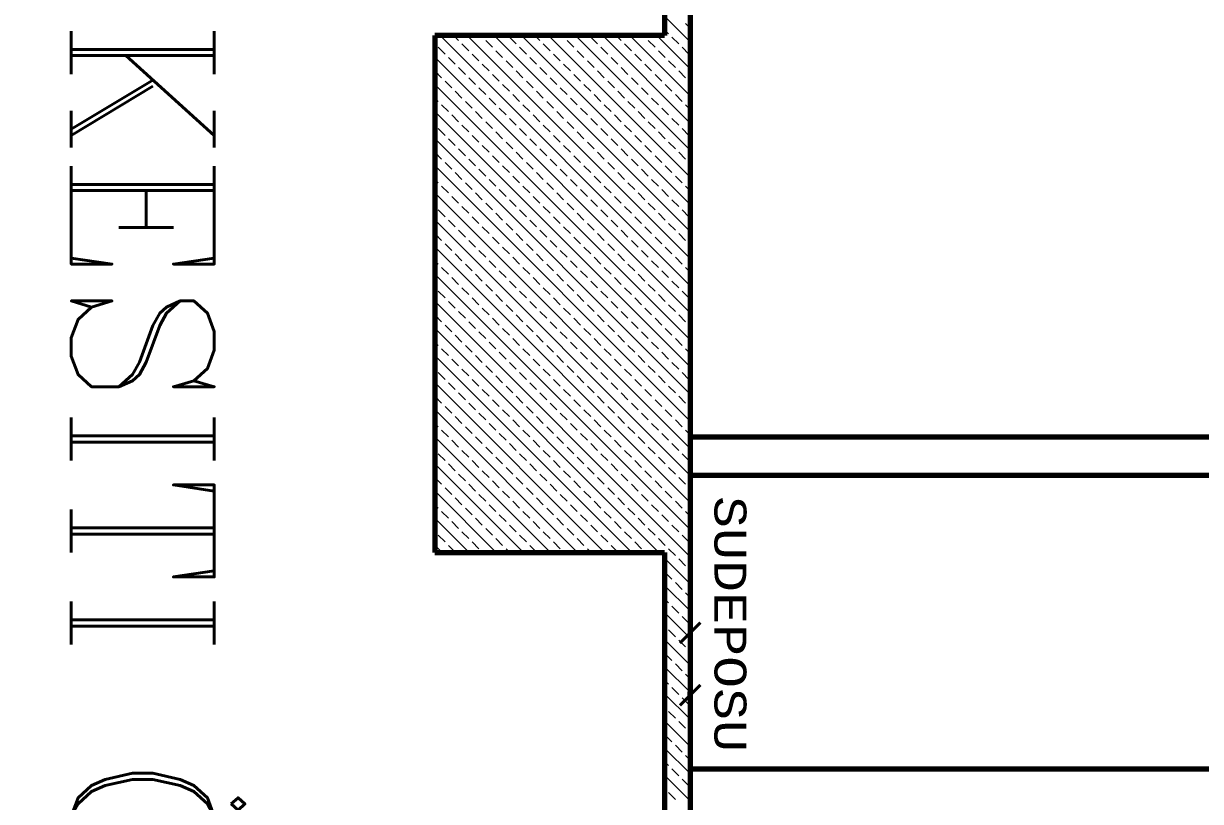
# Model space of a CAD drawing. Header units: millimetres. Extents: x 35860 to 71103, y -11298 to -8385.
# Drawn here: x 39788.9 to 39904.1, y -10420.8 to -10344.7 of the extents above; entities that cross this region are included whole.
import ezdxf
from ezdxf.enums import TextEntityAlignment as Align

# ---------------------------------------------------------------- set-up
doc = ezdxf.new("R2010")
doc.units = ezdxf.units.MM
doc.header["$MEASUREMENT"] = 0
doc.layers.get('0').update_dxf_attribs({"lineweight": 15})
doc.layers.get('Defpoints').update_dxf_attribs({"lineweight": 20})
doc.layers.add('03_Yazı', color=1, linetype='Continuous', lineweight=30)
doc.layers.add('07', color=3, linetype='Continuous', lineweight=70)
doc.styles.add('C', font='')
doc.styles.add('ROMANC', font='romanc', dxfattribs={"height": 0.11})
doc.styles.get('C').set_extended_font_data('Courier New Tur')

msp = doc.modelspace()

# ---------------------------------------------------------------- linework, layer by layer
for p, q in [((39851.67, -10343.98), (39854.17, -10346.48)), ((39853.72, -10344.7), (39854.17, -10345.16)), ((39829.7, -10345.87), (39854.17, -10370.35)), ((39831.03, -10345.87), (39831.51, -10346.36)), ((39832.35, -10345.87), (39854.17, -10367.69)), ((39833.68, -10345.87), (39833.83, -10346.03)), ((39835, -10345.87), (39854.17, -10365.04)), ((39837.65, -10345.87), (39854.17, -10362.39)), ((39838.98, -10345.87), (39839.47, -10346.36)), ((39840.31, -10345.87), (39854.17, -10359.74)), ((39841.63, -10345.87), (39841.79, -10346.03)), ((39842.96, -10345.87), (39854.17, -10357.09)), ((39845.61, -10345.87), (39854.17, -10354.44)), ((39846.94, -10345.87), (39847.42, -10346.36)), ((39848.26, -10345.87), (39854.17, -10351.79)), ((39849.59, -10345.87), (39849.74, -10346.03)), ((39850.91, -10345.87), (39854.17, -10349.13)), ((39851.67, -10345.31), (39852.06, -10345.7)), ((39829.17, -10346.67), (39829.19, -10346.69)), ((39829.52, -10347.02), (39830.19, -10347.69)), ((39831.84, -10346.69), (39832.51, -10347.36)), ((39834.16, -10346.36), (39834.83, -10347.02)), ((39836.48, -10346.03), (39837.15, -10346.69)), ((39837.48, -10347.02), (39838.14, -10347.69)), ((39839.8, -10346.69), (39840.46, -10347.36)), ((39842.12, -10346.36), (39842.78, -10347.02)), ((39844.44, -10346.03), (39845.1, -10346.69)), ((39845.43, -10347.02), (39846.1, -10347.69)), ((39847.75, -10346.69), (39848.42, -10347.36)), ((39850.07, -10346.36), (39850.74, -10347.02)), ((39852.39, -10346.03), (39853.06, -10346.69)), ((39853.39, -10347.02), (39854.05, -10347.69)), ((39829.17, -10348), (39854.17, -10373)), ((39830.52, -10348.02), (39831.18, -10348.68)), ((39832.84, -10347.69), (39833.5, -10348.35)), ((39835.16, -10347.36), (39835.82, -10348.02)), ((39838.47, -10348.02), (39839.13, -10348.68)), ((39840.79, -10347.69), (39841.45, -10348.35)), ((39843.11, -10347.36), (39843.78, -10348.02)), ((39846.43, -10348.02), (39847.09, -10348.68)), ((39848.75, -10347.69), (39849.41, -10348.35)), ((39851.07, -10347.36), (39851.73, -10348.02)), ((39829.19, -10349.34), (39829.85, -10350.01)), ((39831.51, -10349.01), (39832.17, -10349.68)), ((39833.83, -10348.68), (39834.49, -10349.34)), ((39836.15, -10348.35), (39836.81, -10349.01)), ((39837.15, -10349.34), (39837.81, -10350.01)), ((39839.47, -10349.01), (39840.13, -10349.68)), ((39841.79, -10348.68), (39842.45, -10349.34)), ((39844.11, -10348.35), (39844.77, -10349.01)), ((39845.1, -10349.34), (39845.76, -10350.01)), ((39847.42, -10349.01), (39848.08, -10349.68)), ((39849.74, -10348.68), (39850.4, -10349.34)), ((39852.06, -10348.35), (39852.72, -10349.01)), ((39853.06, -10349.34), (39853.72, -10350.01)), ((39830.19, -10350.34), (39830.85, -10351)), ((39832.51, -10350.01), (39833.17, -10350.67)), ((39834.83, -10349.68), (39835.49, -10350.34)), ((39838.14, -10350.34), (39838.8, -10351)), ((39840.46, -10350.01), (39841.12, -10350.67)), ((39842.78, -10349.68), (39843.44, -10350.34)), ((39846.1, -10350.34), (39846.76, -10351)), ((39848.42, -10350.01), (39849.08, -10350.67)), ((39850.74, -10349.68), (39851.4, -10350.34)), ((39854.05, -10350.34), (39854.17, -10350.46)), ((39829.17, -10350.65), (39854.17, -10375.65)), ((39831.18, -10351.33), (39831.84, -10352)), ((39833.5, -10351), (39834.16, -10351.66)), ((39835.82, -10350.67), (39836.48, -10351.33)), ((39836.81, -10351.66), (39837.48, -10352.33)), ((39839.13, -10351.33), (39839.8, -10352)), ((39841.45, -10351), (39842.12, -10351.66)), ((39843.78, -10350.67), (39844.44, -10351.33)), ((39844.77, -10351.66), (39845.43, -10352.33)), ((39847.09, -10351.33), (39847.75, -10352)), ((39849.41, -10351), (39850.07, -10351.66)), ((39851.73, -10350.67), (39852.39, -10351.33)), ((39852.72, -10351.66), (39853.39, -10352.33)), ((39829.17, -10351.98), (39829.52, -10352.33)), ((39829.85, -10352.66), (39830.52, -10353.32)), ((39832.17, -10352.33), (39832.84, -10352.99)), ((39834.49, -10352), (39835.16, -10352.66)), ((39837.81, -10352.66), (39838.47, -10353.32)), ((39840.13, -10352.33), (39840.79, -10352.99)), ((39842.45, -10352), (39843.11, -10352.66)), ((39845.76, -10352.66), (39846.43, -10353.32)), ((39848.08, -10352.33), (39848.75, -10352.99)), ((39850.4, -10352), (39851.07, -10352.66)), ((39853.72, -10352.66), (39854.17, -10353.11)), ((39829.17, -10353.3), (39854.17, -10378.3)), ((39830.85, -10353.65), (39831.51, -10354.32)), ((39833.17, -10353.32), (39833.83, -10353.98)), ((39835.49, -10352.99), (39836.15, -10353.65)), ((39838.8, -10353.65), (39839.47, -10354.32)), ((39841.12, -10353.32), (39841.79, -10353.98)), ((39843.44, -10352.99), (39844.11, -10353.65)), ((39846.76, -10353.65), (39847.42, -10354.32)), ((39849.08, -10353.32), (39849.74, -10353.98)), ((39851.4, -10352.99), (39852.06, -10353.65)), ((39829.17, -10354.63), (39829.19, -10354.65)), ((39829.52, -10354.98), (39830.19, -10355.64)), ((39831.84, -10354.65), (39832.51, -10355.31)), ((39834.16, -10354.32), (39834.83, -10354.98)), ((39836.48, -10353.98), (39837.15, -10354.65)), ((39837.48, -10354.98), (39838.14, -10355.64)), ((39839.8, -10354.65), (39840.46, -10355.31)), ((39842.12, -10354.32), (39842.78, -10354.98)), ((39844.44, -10353.98), (39845.1, -10354.65)), ((39845.43, -10354.98), (39846.1, -10355.64)), ((39847.75, -10354.65), (39848.42, -10355.31)), ((39850.07, -10354.32), (39850.74, -10354.98)), ((39852.39, -10353.98), (39853.06, -10354.65)), ((39853.39, -10354.98), (39854.05, -10355.64)), ((39829.17, -10355.95), (39854.17, -10380.95)), ((39830.52, -10355.97), (39831.18, -10356.64)), ((39832.84, -10355.64), (39833.5, -10356.3)), ((39835.16, -10355.31), (39835.82, -10355.97)), ((39838.47, -10355.97), (39839.13, -10356.64)), ((39840.79, -10355.64), (39841.45, -10356.3)), ((39843.11, -10355.31), (39843.78, -10355.97)), ((39846.43, -10355.97), (39847.09, -10356.64)), ((39848.75, -10355.64), (39849.41, -10356.3)), ((39851.07, -10355.31), (39851.73, -10355.97)), ((39829.19, -10357.3), (39829.85, -10357.96)), ((39831.51, -10356.97), (39832.17, -10357.63)), ((39833.83, -10356.64), (39834.49, -10357.3)), ((39836.15, -10356.3), (39836.81, -10356.97)), ((39837.15, -10357.3), (39837.81, -10357.96)), ((39839.47, -10356.97), (39840.13, -10357.63)), ((39841.79, -10356.64), (39842.45, -10357.3)), ((39844.11, -10356.3), (39844.77, -10356.97)), ((39845.1, -10357.3), (39845.76, -10357.96)), ((39847.42, -10356.97), (39848.08, -10357.63)), ((39849.74, -10356.64), (39850.4, -10357.3)), ((39852.06, -10356.3), (39852.72, -10356.97)), ((39853.06, -10357.3), (39853.72, -10357.96)), ((39830.19, -10358.29), (39830.85, -10358.96)), ((39832.51, -10357.96), (39833.17, -10358.62)), ((39834.83, -10357.63), (39835.49, -10358.29)), ((39838.14, -10358.29), (39838.8, -10358.96)), ((39840.46, -10357.96), (39841.12, -10358.62)), ((39842.78, -10357.63), (39843.44, -10358.29)), ((39846.1, -10358.29), (39846.76, -10358.96)), ((39848.42, -10357.96), (39849.08, -10358.62)), ((39850.74, -10357.63), (39851.4, -10358.29)), ((39854.05, -10358.29), (39854.17, -10358.41)), ((39829.17, -10358.6), (39854.17, -10383.6)), ((39831.18, -10359.29), (39831.84, -10359.95)), ((39833.5, -10358.96), (39834.16, -10359.62)), ((39835.82, -10358.62), (39836.48, -10359.29)), ((39836.81, -10359.62), (39837.48, -10360.28)), ((39839.13, -10359.29), (39839.8, -10359.95)), ((39841.45, -10358.96), (39842.12, -10359.62)), ((39843.78, -10358.62), (39844.44, -10359.29)), ((39844.77, -10359.62), (39845.43, -10360.28)), ((39847.09, -10359.29), (39847.75, -10359.95)), ((39849.41, -10358.96), (39850.07, -10359.62)), ((39851.73, -10358.62), (39852.39, -10359.29)), ((39852.72, -10359.62), (39853.39, -10360.28)), ((39829.17, -10359.93), (39829.52, -10360.28)), ((39829.85, -10360.61), (39830.52, -10361.28)), ((39832.17, -10360.28), (39832.84, -10360.94)), ((39834.49, -10359.95), (39835.16, -10360.61)), ((39837.81, -10360.61), (39838.47, -10361.28)), ((39840.13, -10360.28), (39840.79, -10360.94)), ((39842.45, -10359.95), (39843.11, -10360.61)), ((39845.76, -10360.61), (39846.43, -10361.28)), ((39848.08, -10360.28), (39848.75, -10360.94)), ((39850.4, -10359.95), (39851.07, -10360.61)), ((39853.72, -10360.61), (39854.17, -10361.07)), ((39829.17, -10361.26), (39854.17, -10386.26)), ((39830.85, -10361.61), (39831.51, -10362.27)), ((39833.17, -10361.28), (39833.83, -10361.94)), ((39835.49, -10360.94), (39836.15, -10361.61)), ((39836.48, -10361.94), (39837.15, -10362.6)), ((39838.8, -10361.61), (39839.47, -10362.27)), ((39841.12, -10361.28), (39841.79, -10361.94)), ((39843.44, -10360.94), (39844.11, -10361.61)), ((39844.44, -10361.94), (39845.1, -10362.6)), ((39846.76, -10361.61), (39847.42, -10362.27)), ((39849.08, -10361.28), (39849.74, -10361.94)), ((39851.4, -10360.94), (39852.06, -10361.61)), ((39852.39, -10361.94), (39853.06, -10362.6)), ((39829.17, -10362.58), (39829.19, -10362.6)), ((39829.52, -10362.93), (39830.19, -10363.6)), ((39831.84, -10362.6), (39832.51, -10363.26)), ((39834.16, -10362.27), (39834.83, -10362.93)), ((39837.48, -10362.93), (39838.14, -10363.6)), ((39839.8, -10362.6), (39840.46, -10363.26)), ((39842.12, -10362.27), (39842.78, -10362.93)), ((39845.43, -10362.93), (39846.1, -10363.6)), ((39847.75, -10362.6), (39848.42, -10363.26)), ((39850.07, -10362.27), (39850.74, -10362.93)), ((39853.39, -10362.93), (39854.05, -10363.6)), ((39829.17, -10363.91), (39854.17, -10388.91)), ((39830.52, -10363.93), (39831.18, -10364.59)), ((39832.84, -10363.6), (39833.5, -10364.26)), ((39835.16, -10363.26), (39835.82, -10363.93)), ((39836.15, -10364.26), (39836.81, -10364.92)), ((39838.47, -10363.93), (39839.13, -10364.59)), ((39840.79, -10363.6), (39841.45, -10364.26)), ((39843.11, -10363.26), (39843.78, -10363.93)), ((39844.11, -10364.26), (39844.77, -10364.92)), ((39846.43, -10363.93), (39847.09, -10364.59)), ((39848.75, -10363.6), (39849.41, -10364.26)), ((39851.07, -10363.26), (39851.73, -10363.93)), ((39852.06, -10364.26), (39852.72, -10364.92)), ((39829.19, -10365.25), (39829.85, -10365.92)), ((39831.51, -10364.92), (39832.17, -10365.59)), ((39833.83, -10364.59), (39834.49, -10365.25)), ((39837.15, -10365.25), (39837.81, -10365.92)), ((39839.47, -10364.92), (39840.13, -10365.59)), ((39841.79, -10364.59), (39842.45, -10365.25)), ((39845.1, -10365.25), (39845.76, -10365.92)), ((39847.42, -10364.92), (39848.08, -10365.59)), ((39849.74, -10364.59), (39850.4, -10365.25)), ((39853.06, -10365.25), (39853.72, -10365.92)), ((39829.17, -10366.56), (39854.17, -10391.56)), ((39830.19, -10366.25), (39830.85, -10366.91)), ((39832.51, -10365.92), (39833.17, -10366.58)), ((39834.83, -10365.59), (39835.49, -10366.25)), ((39835.82, -10366.58), (39836.48, -10367.24)), ((39838.14, -10366.25), (39838.8, -10366.91)), ((39840.46, -10365.92), (39841.12, -10366.58)), ((39842.78, -10365.59), (39843.44, -10366.25)), ((39843.78, -10366.58), (39844.44, -10367.24)), ((39846.1, -10366.25), (39846.76, -10366.91)), ((39848.42, -10365.92), (39849.08, -10366.58)), ((39850.74, -10365.59), (39851.4, -10366.25)), ((39851.73, -10366.58), (39852.39, -10367.24)), ((39854.05, -10366.25), (39854.17, -10366.37)), ((39831.18, -10367.24), (39831.84, -10367.91)), ((39833.5, -10366.91), (39834.16, -10367.57)), ((39836.81, -10367.57), (39837.48, -10368.24)), ((39839.13, -10367.24), (39839.8, -10367.91)), ((39841.45, -10366.91), (39842.12, -10367.57)), ((39844.77, -10367.57), (39845.43, -10368.24)), ((39847.09, -10367.24), (39847.75, -10367.91)), ((39849.41, -10366.91), (39850.07, -10367.57)), ((39852.72, -10367.57), (39853.39, -10368.24)), ((39829.17, -10367.89), (39829.52, -10368.24)), ((39829.85, -10368.57), (39830.52, -10369.23)), ((39832.17, -10368.24), (39832.84, -10368.9)), ((39834.49, -10367.91), (39835.16, -10368.57)), ((39835.49, -10368.9), (39836.15, -10369.56)), ((39837.81, -10368.57), (39838.47, -10369.23)), ((39840.13, -10368.24), (39840.79, -10368.9)), ((39842.45, -10367.91), (39843.11, -10368.57)), ((39843.44, -10368.9), (39844.11, -10369.56)), ((39845.76, -10368.57), (39846.43, -10369.23)), ((39848.08, -10368.24), (39848.75, -10368.9)), ((39850.4, -10367.91), (39851.07, -10368.57)), ((39851.4, -10368.9), (39852.06, -10369.56)), ((39853.72, -10368.57), (39854.17, -10369.02)), ((39829.17, -10369.21), (39854.17, -10394.21)), ((39830.85, -10369.56), (39831.51, -10370.23)), ((39833.17, -10369.23), (39833.83, -10369.89)), ((39836.48, -10369.89), (39837.15, -10370.56)), ((39838.8, -10369.56), (39839.47, -10370.23)), ((39841.12, -10369.23), (39841.79, -10369.89)), ((39844.44, -10369.89), (39845.1, -10370.56)), ((39846.76, -10369.56), (39847.42, -10370.23)), ((39849.08, -10369.23), (39849.74, -10369.89)), ((39852.39, -10369.89), (39853.06, -10370.56)), ((39829.17, -10370.54), (39829.19, -10370.56)), ((39829.52, -10370.89), (39830.19, -10371.55)), ((39831.84, -10370.56), (39832.51, -10371.22)), ((39834.16, -10370.23), (39834.83, -10370.89)), ((39835.16, -10371.22), (39835.82, -10371.88)), ((39837.48, -10370.89), (39838.14, -10371.55)), ((39839.8, -10370.56), (39840.46, -10371.22)), ((39842.12, -10370.23), (39842.78, -10370.89)), ((39843.11, -10371.22), (39843.78, -10371.88)), ((39845.43, -10370.89), (39846.1, -10371.55)), ((39847.75, -10370.56), (39848.42, -10371.22)), ((39850.07, -10370.23), (39850.74, -10370.89)), ((39851.07, -10371.22), (39851.73, -10371.88)), ((39853.39, -10370.89), (39854.05, -10371.55)), ((39829.17, -10371.86), (39854.17, -10396.86)), ((39830.52, -10371.88), (39831.18, -10372.55)), ((39832.84, -10371.55), (39833.5, -10372.21)), ((39836.15, -10372.21), (39836.81, -10372.88)), ((39838.47, -10371.88), (39839.13, -10372.55)), ((39840.79, -10371.55), (39841.45, -10372.21)), ((39844.11, -10372.21), (39844.77, -10372.88)), ((39846.43, -10371.88), (39847.09, -10372.55)), ((39848.75, -10371.55), (39849.41, -10372.21)), ((39852.06, -10372.21), (39852.72, -10372.88)), ((39829.19, -10373.21), (39829.85, -10373.87)), ((39831.51, -10372.88), (39832.17, -10373.54)), ((39833.83, -10372.55), (39834.49, -10373.21)), ((39834.83, -10373.54), (39835.49, -10374.2)), ((39837.15, -10373.21), (39837.81, -10373.87)), ((39839.47, -10372.88), (39840.13, -10373.54)), ((39841.79, -10372.55), (39842.45, -10373.21)), ((39842.78, -10373.54), (39843.44, -10374.2)), ((39845.1, -10373.21), (39845.76, -10373.87)), ((39847.42, -10372.88), (39848.08, -10373.54)), ((39849.74, -10372.55), (39850.4, -10373.21)), ((39850.74, -10373.54), (39851.4, -10374.2)), ((39853.06, -10373.21), (39853.72, -10373.87)), ((39829.17, -10374.51), (39851.1, -10396.45)), ((39830.19, -10374.2), (39830.85, -10374.87)), ((39832.51, -10373.87), (39833.17, -10374.53)), ((39835.82, -10374.53), (39836.48, -10375.2)), ((39838.14, -10374.2), (39838.8, -10374.87)), ((39840.46, -10373.87), (39841.12, -10374.53)), ((39843.78, -10374.53), (39844.44, -10375.2)), ((39846.1, -10374.2), (39846.76, -10374.87)), ((39848.42, -10373.87), (39849.08, -10374.53)), ((39851.73, -10374.53), (39852.39, -10375.2)), ((39854.05, -10374.2), (39854.17, -10374.32)), ((39829.17, -10375.84), (39829.52, -10376.19)), ((39831.18, -10375.2), (39831.84, -10375.86)), ((39833.5, -10374.87), (39834.16, -10375.53)), ((39834.49, -10375.86), (39835.16, -10376.52)), ((39836.81, -10375.53), (39837.48, -10376.19)), ((39839.13, -10375.2), (39839.8, -10375.86)), ((39841.45, -10374.87), (39842.12, -10375.53)), ((39842.45, -10375.86), (39843.11, -10376.52)), ((39844.77, -10375.53), (39845.43, -10376.19)), ((39847.09, -10375.2), (39847.75, -10375.86)), ((39849.41, -10374.87), (39850.07, -10375.53)), ((39850.4, -10375.86), (39851.07, -10376.52)), ((39852.72, -10375.53), (39853.39, -10376.19)), ((39829.85, -10376.52), (39830.52, -10377.19)), ((39832.17, -10376.19), (39832.84, -10376.85)), ((39835.49, -10376.85), (39836.15, -10377.52)), ((39837.81, -10376.52), (39838.47, -10377.19)), ((39840.13, -10376.19), (39840.79, -10376.85)), ((39843.44, -10376.85), (39844.11, -10377.52)), ((39845.76, -10376.52), (39846.43, -10377.19)), ((39848.08, -10376.19), (39848.75, -10376.85)), ((39851.4, -10376.85), (39852.06, -10377.52)), ((39853.72, -10376.52), (39854.17, -10376.98)), ((39829.17, -10377.17), (39848.45, -10396.45)), ((39830.85, -10377.52), (39831.51, -10378.18)), ((39833.17, -10377.19), (39833.83, -10377.85)), ((39836.48, -10377.85), (39837.15, -10378.51)), ((39838.8, -10377.52), (39839.47, -10378.18)), ((39841.12, -10377.19), (39841.79, -10377.85)), ((39844.44, -10377.85), (39845.1, -10378.51)), ((39846.76, -10377.52), (39847.42, -10378.18)), ((39849.08, -10377.19), (39849.74, -10377.85)), ((39852.39, -10377.85), (39853.06, -10378.51)), ((39829.17, -10378.49), (39829.19, -10378.51)), ((39829.52, -10378.84), (39830.19, -10379.51)), ((39831.84, -10378.51), (39832.51, -10379.17)), ((39834.16, -10378.18), (39834.83, -10378.84)), ((39835.16, -10379.17), (39835.82, -10379.84)), ((39837.48, -10378.84), (39838.14, -10379.51)), ((39839.8, -10378.51), (39840.46, -10379.17)), ((39842.12, -10378.18), (39842.78, -10378.84)), ((39843.11, -10379.17), (39843.78, -10379.84)), ((39845.43, -10378.84), (39846.1, -10379.51)), ((39847.75, -10378.51), (39848.42, -10379.17)), ((39850.07, -10378.18), (39850.74, -10378.84)), ((39851.07, -10379.17), (39851.73, -10379.84)), ((39853.39, -10378.84), (39854.05, -10379.51)), ((39829.17, -10379.82), (39845.8, -10396.45)), ((39830.52, -10379.84), (39831.18, -10380.5)), ((39832.84, -10379.51), (39833.5, -10380.17)), ((39836.15, -10380.17), (39836.81, -10380.83)), ((39838.47, -10379.84), (39839.13, -10380.5)), ((39840.79, -10379.51), (39841.45, -10380.17)), ((39844.11, -10380.17), (39844.77, -10380.83)), ((39846.43, -10379.84), (39847.09, -10380.5)), ((39848.75, -10379.51), (39849.41, -10380.17)), ((39852.06, -10380.17), (39852.72, -10380.83)), ((39829.19, -10381.16), (39829.85, -10381.83)), ((39831.51, -10380.83), (39832.17, -10381.5)), ((39833.83, -10380.5), (39834.49, -10381.16)), ((39834.83, -10381.5), (39835.49, -10382.16)), ((39837.15, -10381.16), (39837.81, -10381.83)), ((39839.47, -10380.83), (39840.13, -10381.5)), ((39841.79, -10380.5), (39842.45, -10381.16)), ((39842.78, -10381.5), (39843.44, -10382.16)), ((39845.1, -10381.16), (39845.76, -10381.83)), ((39847.42, -10380.83), (39848.08, -10381.5)), ((39849.74, -10380.5), (39850.4, -10381.16)), ((39850.74, -10381.5), (39851.4, -10382.16)), ((39853.06, -10381.16), (39853.72, -10381.83)), ((39829.17, -10382.47), (39843.15, -10396.45)), ((39830.19, -10382.16), (39830.85, -10382.82)), ((39832.51, -10381.83), (39833.17, -10382.49)), ((39835.82, -10382.49), (39836.48, -10383.15)), ((39838.14, -10382.16), (39838.8, -10382.82)), ((39840.46, -10381.83), (39841.12, -10382.49)), ((39843.78, -10382.49), (39844.44, -10383.15)), ((39846.1, -10382.16), (39846.76, -10382.82)), ((39848.42, -10381.83), (39849.08, -10382.49)), ((39851.73, -10382.49), (39852.39, -10383.15)), ((39854.05, -10382.16), (39854.17, -10382.28)), ((39829.17, -10383.8), (39829.52, -10384.15)), ((39831.18, -10383.15), (39831.84, -10383.82)), ((39833.5, -10382.82), (39834.16, -10383.48)), ((39834.49, -10383.82), (39835.16, -10384.48)), ((39836.81, -10383.48), (39837.48, -10384.15)), ((39839.13, -10383.15), (39839.8, -10383.82)), ((39841.45, -10382.82), (39842.12, -10383.48)), ((39842.45, -10383.82), (39843.11, -10384.48)), ((39844.77, -10383.48), (39845.43, -10384.15)), ((39847.09, -10383.15), (39847.75, -10383.82)), ((39849.41, -10382.82), (39850.07, -10383.48)), ((39850.4, -10383.82), (39851.07, -10384.48)), ((39852.72, -10383.48), (39853.39, -10384.15)), ((39829.85, -10384.48), (39830.52, -10385.14)), ((39832.17, -10384.15), (39832.84, -10384.81)), ((39835.49, -10384.81), (39836.15, -10385.47)), ((39837.81, -10384.48), (39838.47, -10385.14)), ((39840.13, -10384.15), (39840.79, -10384.81)), ((39843.44, -10384.81), (39844.11, -10385.47)), ((39845.76, -10384.48), (39846.43, -10385.14)), ((39848.08, -10384.15), (39848.75, -10384.81)), ((39851.4, -10384.81), (39852.06, -10385.47)), ((39853.72, -10384.48), (39854.17, -10384.93)), ((39829.17, -10385.12), (39840.5, -10396.45)), ((39830.85, -10385.47), (39831.51, -10386.14)), ((39833.17, -10385.14), (39833.83, -10385.8)), ((39834.16, -10386.14), (39834.83, -10386.8)), ((39836.48, -10385.8), (39837.15, -10386.47)), ((39838.8, -10385.47), (39839.47, -10386.14)), ((39841.12, -10385.14), (39841.79, -10385.8)), ((39842.12, -10386.14), (39842.78, -10386.8)), ((39844.44, -10385.8), (39845.1, -10386.47)), ((39846.76, -10385.47), (39847.42, -10386.14)), ((39849.08, -10385.14), (39849.74, -10385.8)), ((39850.07, -10386.14), (39850.74, -10386.8)), ((39852.39, -10385.8), (39853.06, -10386.47)), ((39829.17, -10386.45), (39829.19, -10386.47)), ((39829.52, -10386.8), (39830.19, -10387.46)), ((39831.84, -10386.47), (39832.51, -10387.13)), ((39835.16, -10387.13), (39835.82, -10387.79)), ((39837.48, -10386.8), (39838.14, -10387.46)), ((39839.8, -10386.47), (39840.46, -10387.13)), ((39843.11, -10387.13), (39843.78, -10387.79)), ((39845.43, -10386.8), (39846.1, -10387.46)), ((39847.75, -10386.47), (39848.42, -10387.13)), ((39851.07, -10387.13), (39851.73, -10387.79)), ((39853.39, -10386.8), (39854.05, -10387.46)), ((39829.17, -10387.77), (39837.85, -10396.45)), ((39830.52, -10387.79), (39831.18, -10388.46)), ((39832.84, -10387.46), (39833.5, -10388.12)), ((39833.83, -10388.46), (39834.49, -10389.12)), ((39836.15, -10388.12), (39836.81, -10388.79)), ((39838.47, -10387.79), (39839.13, -10388.46)), ((39840.79, -10387.46), (39841.45, -10388.12)), ((39841.79, -10388.46), (39842.45, -10389.12)), ((39844.11, -10388.12), (39844.77, -10388.79)), ((39846.43, -10387.79), (39847.09, -10388.46)), ((39848.75, -10387.46), (39849.41, -10388.12)), ((39849.74, -10388.46), (39850.4, -10389.12)), ((39852.06, -10388.12), (39852.72, -10388.79)), ((39829.19, -10389.12), (39829.85, -10389.78)), ((39831.51, -10388.79), (39832.17, -10389.45)), ((39834.83, -10389.45), (39835.49, -10390.11)), ((39837.15, -10389.12), (39837.81, -10389.78)), ((39839.47, -10388.79), (39840.13, -10389.45)), ((39842.78, -10389.45), (39843.44, -10390.11)), ((39845.1, -10389.12), (39845.76, -10389.78)), ((39847.42, -10388.79), (39848.08, -10389.45)), ((39850.74, -10389.45), (39851.4, -10390.11)), ((39853.06, -10389.12), (39853.72, -10389.78)), ((39829.17, -10390.42), (39835.19, -10396.45)), ((39830.19, -10390.11), (39830.85, -10390.78)), ((39832.51, -10389.78), (39833.17, -10390.44)), ((39833.5, -10390.78), (39834.16, -10391.44)), ((39835.82, -10390.44), (39836.48, -10391.11)), ((39838.14, -10390.11), (39838.8, -10390.78)), ((39840.46, -10389.78), (39841.12, -10390.44)), ((39841.45, -10390.78), (39842.12, -10391.44)), ((39843.78, -10390.44), (39844.44, -10391.11)), ((39846.1, -10390.11), (39846.76, -10390.78)), ((39848.42, -10389.78), (39849.08, -10390.44)), ((39849.41, -10390.78), (39850.07, -10391.44)), ((39851.73, -10390.44), (39852.39, -10391.11)), ((39854.05, -10390.11), (39854.17, -10390.23)), ((39829.17, -10391.75), (39829.52, -10392.1)), ((39831.18, -10391.11), (39831.84, -10391.77)), ((39834.49, -10391.77), (39835.16, -10392.43)), ((39836.81, -10391.44), (39837.48, -10392.1)), ((39839.13, -10391.11), (39839.8, -10391.77)), ((39842.45, -10391.77), (39843.11, -10392.43)), ((39844.77, -10391.44), (39845.43, -10392.1)), ((39847.09, -10391.11), (39847.75, -10391.77)), ((39850.4, -10391.77), (39851.07, -10392.43)), ((39852.72, -10391.44), (39853.39, -10392.1)), ((39829.17, -10393.08), (39832.54, -10396.45)), ((39829.85, -10392.43), (39830.52, -10393.1)), ((39832.17, -10392.1), (39832.84, -10392.76)), ((39833.17, -10393.1), (39833.83, -10393.76)), ((39835.49, -10392.76), (39836.15, -10393.43)), ((39837.81, -10392.43), (39838.47, -10393.1)), ((39840.13, -10392.1), (39840.79, -10392.76)), ((39841.12, -10393.1), (39841.79, -10393.76)), ((39843.44, -10392.76), (39844.11, -10393.43)), ((39845.76, -10392.43), (39846.43, -10393.1)), ((39848.08, -10392.1), (39848.75, -10392.76)), ((39849.08, -10393.1), (39849.74, -10393.76)), ((39851.4, -10392.76), (39852.06, -10393.43)), ((39853.72, -10392.43), (39854.17, -10392.89)), ((39830.85, -10393.43), (39831.51, -10394.09)), ((39834.16, -10394.09), (39834.83, -10394.75)), ((39836.48, -10393.76), (39837.15, -10394.42)), ((39838.8, -10393.43), (39839.47, -10394.09)), ((39842.12, -10394.09), (39842.78, -10394.75)), ((39844.44, -10393.76), (39845.1, -10394.42)), ((39846.76, -10393.43), (39847.42, -10394.09)), ((39850.07, -10394.09), (39850.74, -10394.75)), ((39852.39, -10393.76), (39853.06, -10394.42)), ((39829.17, -10394.4), (39829.19, -10394.42)), ((39829.52, -10394.75), (39830.19, -10395.42)), ((39831.84, -10394.42), (39832.51, -10395.08)), ((39832.84, -10395.42), (39833.5, -10396.08)), ((39835.16, -10395.08), (39835.82, -10395.75)), ((39837.48, -10394.75), (39838.14, -10395.42)), ((39839.8, -10394.42), (39840.46, -10395.08)), ((39840.79, -10395.42), (39841.45, -10396.08)), ((39843.11, -10395.08), (39843.78, -10395.75)), ((39845.43, -10394.75), (39846.1, -10395.42)), ((39847.75, -10394.42), (39848.42, -10395.08)), ((39848.75, -10395.42), (39849.41, -10396.08)), ((39851.07, -10395.08), (39851.73, -10395.75)), ((39853.39, -10394.75), (39854.05, -10395.42)), ((39829.17, -10395.73), (39829.89, -10396.45)), ((39830.52, -10395.75), (39831.18, -10396.41)), ((39833.83, -10396.41), (39833.87, -10396.45)), ((39836.15, -10396.08), (39836.52, -10396.45)), ((39838.47, -10395.75), (39839.13, -10396.41)), ((39841.79, -10396.41), (39841.82, -10396.45)), ((39844.11, -10396.08), (39844.48, -10396.45)), ((39846.43, -10395.75), (39847.09, -10396.41)), ((39849.74, -10396.41), (39849.78, -10396.45)), ((39852.06, -10396.08), (39852.72, -10396.74)), ((39851.67, -10397.01), (39854.17, -10399.51)), ((39853.06, -10397.07), (39853.72, -10397.74)), ((39851.73, -10398.4), (39852.39, -10399.06)), ((39854.05, -10398.07), (39854.17, -10398.19)), ((39851.67, -10399.67), (39854.17, -10402.17)), ((39852.72, -10399.39), (39853.39, -10400.06)), ((39851.67, -10400.99), (39852.06, -10401.38)), ((39853.72, -10400.39), (39854.17, -10400.84)), ((39851.67, -10402.32), (39854.17, -10404.82)), ((39852.39, -10401.71), (39853.06, -10402.38)), ((39853.39, -10402.71), (39854.05, -10403.37)), ((39851.67, -10403.64), (39851.73, -10403.7)), ((39852.06, -10404.03), (39852.72, -10404.7)), ((39851.67, -10404.97), (39854.17, -10407.47)), ((39853.06, -10405.03), (39853.72, -10405.69)), ((39851.73, -10406.35), (39852.39, -10407.02)), ((39854.05, -10406.02), (39854.17, -10406.14)), ((39851.67, -10407.62), (39854.17, -10410.12)), ((39852.72, -10407.35), (39853.39, -10408.01)), ((39851.67, -10408.95), (39852.06, -10409.34)), ((39853.72, -10408.34), (39854.17, -10408.8)), ((39851.67, -10410.27), (39854.17, -10412.77)), ((39852.39, -10409.67), (39853.06, -10410.33)), ((39853.39, -10410.66), (39854.05, -10411.33)), ((39851.67, -10411.6), (39851.73, -10411.66)), ((39852.06, -10411.99), (39852.72, -10412.65)), ((39851.67, -10412.92), (39854.17, -10415.42)), ((39853.06, -10412.98), (39853.72, -10413.65)), ((39851.73, -10414.31), (39852.39, -10414.97)), ((39854.05, -10413.98), (39854.17, -10414.1)), ((39851.67, -10415.58), (39854.17, -10418.08)), ((39852.72, -10415.3), (39853.39, -10415.97)), ((39851.67, -10416.9), (39852.06, -10417.29)), ((39853.72, -10416.3), (39854.17, -10416.75)), ((39851.67, -10418.23), (39854.17, -10420.73)), ((39852.39, -10417.62), (39853.06, -10418.29)), ((39851.67, -10419.55), (39851.73, -10419.61)), ((39853.39, -10418.62), (39854.05, -10419.28)), ((39852.06, -10419.94), (39852.72, -10420.61))]:
    msp.add_line(p, q)
at = {"linetype": 'ByBlock', "const_width": 0.3}
for points in [[(39855.17, -10403.3), (39853.17, -10405.3)], [(39855.17, -10409.4), (39853.17, -10411.4)]]:
    msp.add_lwpolyline(points, dxfattribs=at)
at = {"layer": '07'}
for p, q in [((39854.17, -10263.91), (39854.17, -10588.56)), ((39851.67, -10288.91), (39851.67, -10345.87)), ((39851.67, -10345.87), (39829.17, -10345.87)), ((39829.17, -10345.87), (39829.17, -10370.87)), ((39829.17, -10370.87), (39829.17, -10396.45)), ((39906.67, -10385.16), (39854.17, -10385.16)), ((39906.67, -10388.91), (39854.17, -10388.91)), ((39829.17, -10396.45), (39851.67, -10396.45)), ((39851.67, -10396.45), (39851.67, -10441.9)), ((39854.17, -10410.88), (39854.17, -10410.09)), ((39906.67, -10417.66), (39854.17, -10417.66))]:
    msp.add_line(p, q, dxfattribs=at)
at = {"layer": 'Defpoints'}
for p in [(39854.17, -10404.3), (39854.17, -10410.4), (39854.17, -10411.04)]:
    msp.add_point(p, dxfattribs=at)

# ---------------------------------------------------------------- texts
at = {"layer": '03_Yazı', "style": 'ROMANC'}
msp.add_text('B-B KESITI Ö:1/200', height=14, rotation=270, dxfattribs=at).set_placement((39793.6, -10292.64))
at = {"layer": '03_Yazı', "style": 'C'}
msp.add_attdef('SUDEPOSU', text='A:10.00m2', height=3.125, rotation=270, dxfattribs=at).set_placement((39858.11, -10403.45), align=Align.MIDDLE_CENTER)

doc.saveas('drawing.dxf')
